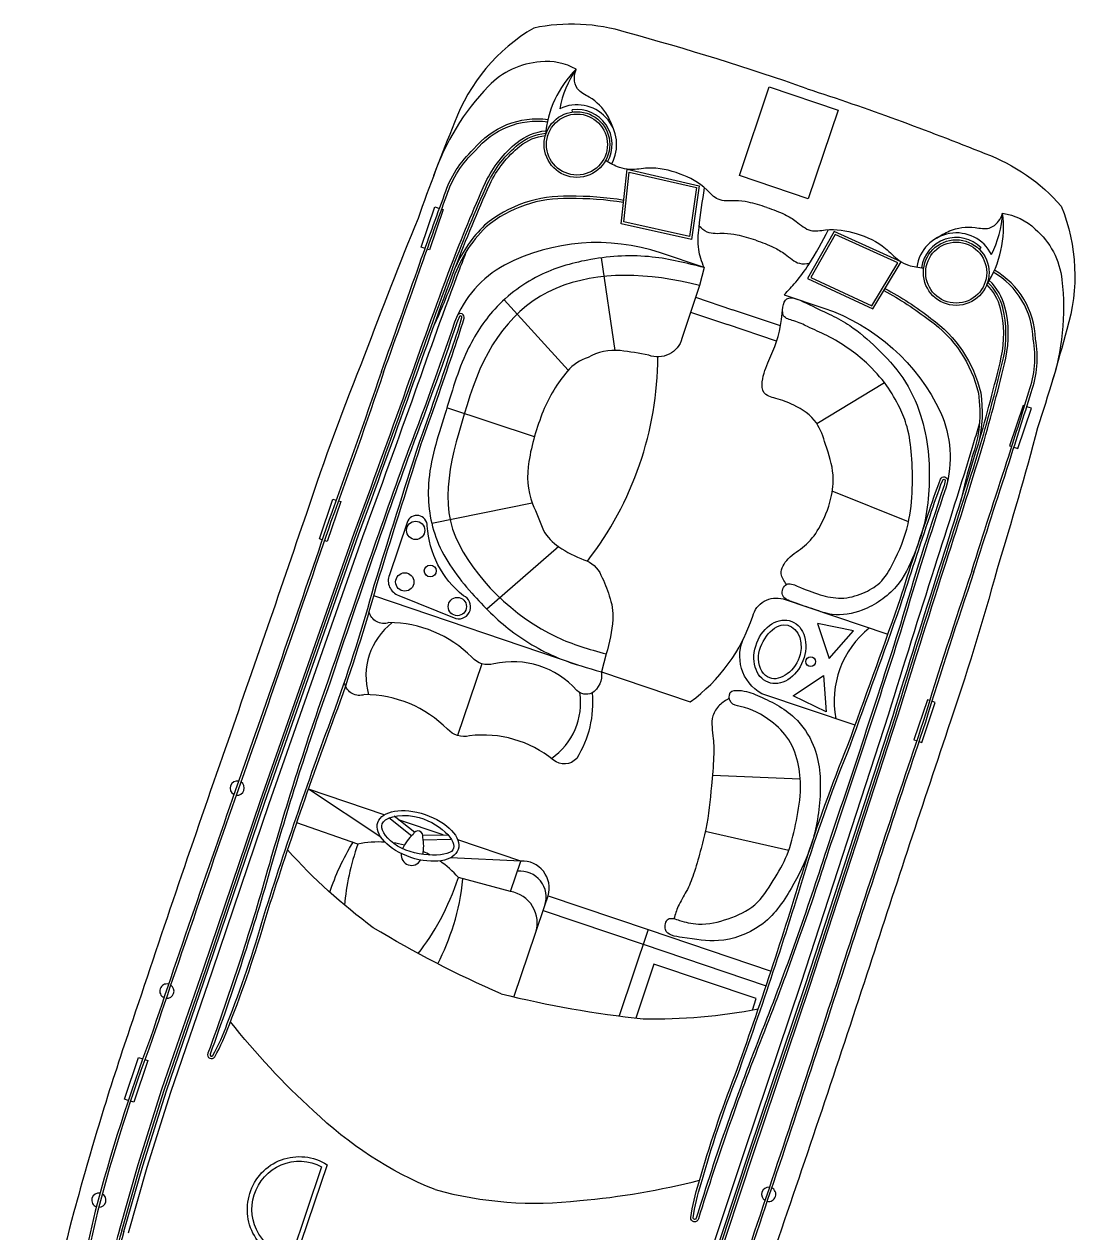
# Model space of a CAD drawing. Header units: metres. Extents: x 332752 to 333610, y 1790393 to 1791858.
# Drawn here: x 333022.79 to 333057.69, y 1791754.65 to 1791794.8 of the extents above; entities that cross this region are included whole.
import ezdxf

# ---------------------------------------------------------------- set-up
doc = ezdxf.new("R2010")
doc.units = ezdxf.units.M

msp = doc.modelspace()

# ---------------------------------------------------------------- linework, layer by layer
at = {"color": 32, "true_color": 0xcd6928}
for p, q in [((333041.005, 1791791.883), (333040.994, 1791791.959)), ((333054.516, 1791787.319), (333054.57, 1791787.373)), ((333042.416, 1791783.964), (333041.963, 1791787.037)), ((333045.09, 1791785.729), (333046.312, 1791785.316)), ((333040.86, 1791783.305), (333038.728, 1791785.645)), ((333047.91, 1791784.776), (333046.312, 1791785.316)), ((333044.926, 1791785.236), (333046.146, 1791784.824)), ((333047.781, 1791784.272), (333046.146, 1791784.824)), ((333051.37, 1791782.881), (333049.12, 1791781.525)), ((333039.737, 1791781.096), (333036.83, 1791782.056)), ((333052.162, 1791778.268), (333049.629, 1791779.289)), ((333039.659, 1791778.89), (333036.328, 1791778.211)), ((333040.546, 1791777.443), (333038.152, 1791775.368)), ((333041.195, 1791773.507), (333034.398, 1791775.804)), ((333037.994, 1791773.553), (333037.187, 1791771.164)), ((333048.565, 1791769.719), (333045.648, 1791769.842)), ((333034.745, 1791768.533), (333032.23, 1791769.383)), ((333034.637, 1791767.792), (333032.23, 1791769.383)), ((333035.664, 1791767.825), (333034.905, 1791768.43)), ((333035.759, 1791767.945), (333035.082, 1791768.485)), ((333036.709, 1791767.87), (333035.225, 1791768.371)), ((333036.025, 1791767.855), (333036.86, 1791767.873)), ((333036.029, 1791767.702), (333036.975, 1791767.722)), ((333039.285, 1791766.999), (333037.188, 1791767.708)), ((333048.183, 1791767.345), (333045.412, 1791767.977)), ((333039.285, 1791766.999), (333036.945, 1791767.103)), ((333038.943, 1791765.986), (333039.285, 1791766.999)), ((333043.517, 1791764.723), (333047.597, 1791763.345)), ((333043.352, 1791764.235), (333047.434, 1791762.856))]:
    msp.add_line(p, q, dxfattribs=at)
for points in [[(333048.793, 1791792.658, 0.01736), (333042.792, 1791794.527, 0.12634), (333039.714, 1791794.672, 0.172899), (333037.083, 1791791.529, 0.013884), (333035.87, 1791788.343, 0.008973), (333034.098, 1791783.807, 0.01509), (333032.173, 1791778.582, -0.002245), (333029.371, 1791770.468, 0.003342), (333026.303, 1791761.446, 0.016984), (333024.442, 1791755.344, 0.024546), (333023.414, 1791750.639, 0.067942), (333022.804, 1791744.493, 0.033948), (333023.145, 1791740.236, 0.022001), (333023.79, 1791736.323, 0.042872), (333025.025, 1791732.632, 0.059514), (333026.151, 1791730.682, 0.046364), (333026.88, 1791729.84, 0.104882), (333027.445, 1791729.464, 0.104882)], [(333041.119, 1791793.303, 0.164393), (333039.937, 1791793.545, 0.188684), (333038.209, 1791792.741, 0.10758), (333036.381, 1791789.761)], [(333048.793, 1791792.658, -0.01736), (333054.698, 1791790.504, -0.12634), (333057.234, 1791788.753, -0.172899), (333057.419, 1791784.659, -0.013884), (333056.451, 1791781.39, -0.008973), (333055.11, 1791776.709, -0.01509), (333053.472, 1791771.387, 0.002245), (333050.779, 1791763.236, -0.003342), (333047.747, 1791754.202, -0.016984), (333045.526, 1791748.221, -0.024546), (333043.491, 1791743.857, -0.067942), (333040.249, 1791738.6, -0.033948), (333037.396, 1791735.422, -0.022001), (333034.51, 1791732.702, -0.042872), (333031.29, 1791730.516, -0.059514), (333029.212, 1791729.648, -0.046364), (333028.122, 1791729.421, -0.104882), (333027.445, 1791729.464, -0.104882)], [(333034.653, 1791783.26, 0.002942), (333035.927, 1791786.857, -0.002013), (333036.753, 1791789.144, -0.130442), (333037.716, 1791790.645, -0.261246), (333040.189, 1791791.636, -0.209197)], [(333034.725, 1791783.233, 0.002941), (333035.999, 1791786.832, -0.002014), (333036.826, 1791789.119, -0.130992), (333037.773, 1791790.592, -0.261832), (333040.179, 1791791.56, -0.261832)], [(333025.955, 1791754.733), (333026.578, 1791756.913), (333027.366, 1791759.415), (333028.758, 1791763.453), (333030.636, 1791769.01), (333033.749, 1791777.889, 0.002601), (333035.49, 1791782.693, -0.004411), (333036.967, 1791786.778, -0.013009), (333038.113, 1791789.541, -0.113396), (333039.161, 1791790.87, -0.146005), (333040.117, 1791791.259, -1.595219)], [(333026.029, 1791754.712), (333026.651, 1791756.891), (333027.439, 1791759.391), (333028.831, 1791763.428), (333030.708, 1791768.985), (333033.821, 1791777.863, 0.002601), (333035.562, 1791782.667, -0.004411), (333037.039, 1791786.751, -0.013003), (333038.183, 1791789.509, -0.113337), (333039.209, 1791790.81, -0.144821), (333040.108, 1791791.18, -0.138987)], [(333026.102, 1791754.691), (333026.725, 1791756.869), (333027.511, 1791759.367), (333028.904, 1791763.403), (333030.781, 1791768.96), (333033.894, 1791777.837, 0.002601), (333035.635, 1791782.641, -0.00441), (333037.111, 1791786.724, -0.012997), (333038.253, 1791789.477, -0.113276), (333039.257, 1791790.751, -0.142458), (333040.101, 1791791.102, -0.142458)], [(333042.7, 1791788.872, 0.043334), (333040.895, 1791789.008, 0.18333), (333038.134, 1791788.067, 0.123985), (333037.007, 1791786.235, -0.015377), (333036.418, 1791784.834)], [(333042.708, 1791788.948, 0.043195), (333040.896, 1791789.085, 0.183415), (333038.083, 1791788.124, 0.094511), (333037.121, 1791786.749)], [(333055.286, 1791788.517, -0.164393), (333056.372, 1791787.993, -0.188684), (333057.26, 1791786.306, -0.10758), (333056.905, 1791782.827)], [(333045.37, 1791786.713), (333043.925, 1791787.201, 0.202722), (333038.748, 1791786.799, 0.178768), (333037.085, 1791784.902, -0.010028), (333035.461, 1791780.412, 0.005356), (333032.878, 1791772.97, 0.016605), (333030.932, 1791766.901, -0.018921), (333028.892, 1791760.613, 0.925873), (333029.123, 1791760.495, 0.041202), (333029.604, 1791761.572, 0.024461), (333030.824, 1791765.161, -0.012888), (333033.202, 1791772.066, 0.019359), (333034.491, 1791776.141, -0.002375), (333035.98, 1791780.856, 0.006386), (333037.011, 1791783.83, 0.013656), (333037.4, 1791785.029, 0.862706), (333037.182, 1791785.131, -0.648089)], [(333026.25, 1791754.649), (333026.872, 1791756.825), (333027.657, 1791759.318), (333029.049, 1791763.353), (333030.926, 1791768.911), (333034.038, 1791777.785, 0.002601), (333035.779, 1791782.59, -0.00441), (333037.254, 1791786.669, -0.002867), (333037.493, 1791787.28, -0.002867)], [(333045.37, 1791786.713), (333045.219, 1791786.118), (333044.636, 1791784.361, -0.448043), (333043.532, 1791783.803, 0.025561), (333042.589, 1791783.955, 0.15676), (333041.518, 1791783.724, 0.144288), (333040.832, 1791783.274, 0.079427), (333040.028, 1791781.944, 0.054179), (333039.55, 1791780.267, 0.127294), (333039.668, 1791778.863, -0.025195), (333040.036, 1791777.98, 0.112656), (333040.552, 1791777.439, 0.061652), (333041.382, 1791777.01, -0.222278), (333041.948, 1791776.492, -0.049109), (333042.22, 1791775.807, -0.09997), (333042.343, 1791775.027, -0.045992), (333042.125, 1791773.877), (333041.961, 1791773.286)], [(333054.263, 1791776.633, -0.002941), (333055.432, 1791780.267, 0.002014), (333056.162, 1791782.587, 0.130992), (333056.303, 1791784.332, 0.261832), (333054.976, 1791786.561, 0.261832)], [(333054.337, 1791776.61, -0.002942), (333055.505, 1791780.243, 0.002013), (333056.235, 1791782.563, 0.130442), (333056.379, 1791784.34, 0.261246), (333055.014, 1791786.628, 0.209197)], [(333043.81, 1791748.709), (333044.636, 1791750.818), (333045.525, 1791753.281), (333046.866, 1791757.335), (333048.744, 1791762.892), (333051.652, 1791771.838, -0.002601), (333053.181, 1791776.714, 0.00441), (333054.483, 1791780.855, 0.012997), (333055.245, 1791783.736, 0.113276), (333055.218, 1791785.359, 0.142458), (333054.761, 1791786.149, 0.142458)], [(333043.881, 1791748.681), (333044.708, 1791750.791), (333045.598, 1791753.256), (333046.939, 1791757.311), (333048.817, 1791762.868), (333051.725, 1791771.815, -0.002601), (333053.254, 1791776.69, 0.004411), (333054.556, 1791780.833, 0.013003), (333055.319, 1791783.719, 0.113337), (333055.293, 1791785.377, 0.144821), (333054.802, 1791786.216, 0.138987)], [(333043.953, 1791748.653), (333044.78, 1791750.764), (333045.67, 1791753.231), (333047.012, 1791757.286), (333048.889, 1791762.844), (333051.798, 1791771.792, -0.002601), (333053.327, 1791776.667, 0.004411), (333054.63, 1791780.811, 0.013009), (333055.394, 1791783.703, 0.113396), (333055.367, 1791785.395, 0.146005), (333054.843, 1791786.284, 1.595219)], [(333048.035, 1791785.813), (333049.354, 1791785.367, -0.202722), (333053.227, 1791781.908, -0.178768), (333053.399, 1791779.391, 0.010028), (333051.968, 1791774.836, -0.005356), (333049.508, 1791767.352, -0.016605), (333047.375, 1791761.347, 0.018921), (333045.183, 1791755.109, -0.925873), (333044.928, 1791755.155, -0.041202), (333045.199, 1791756.304, -0.024461), (333046.405, 1791759.897, 0.012888), (333048.702, 1791766.829, -0.019359), (333050.148, 1791770.851, 0.002375), (333051.824, 1791775.504, -0.006386), (333052.807, 1791778.493, -0.013656), (333053.226, 1791779.683, -0.862706), (333053.461, 1791779.632, 0.648089)], [(333051.342, 1791785.952, -0.043334), (333052.859, 1791784.966, -0.18333), (333054.483, 1791782.544, -0.123985), (333054.269, 1791780.404, 0.015377), (333053.888, 1791778.932)], [(333051.381, 1791786.018, -0.043195), (333052.905, 1791785.028, -0.183415), (333054.559, 1791782.558, -0.094511), (333054.49, 1791780.881)], [(333037.249, 1791785.092, 0.016488), (333037.157, 1791784.876, -0.010023), (333035.533, 1791780.385, 0.005356), (333032.95, 1791772.945, 0.016607), (333031.006, 1791766.88, -0.018921), (333028.964, 1791760.586, -0.01143), (333028.963, 1791760.583, 0.913283), (333029.056, 1791760.533, 0.041174), (333029.532, 1791761.599, 0.024478), (333030.75, 1791765.183, -0.012889), (333033.13, 1791772.092, 0.019362), (333034.417, 1791776.162, -0.002377), (333035.907, 1791780.881, 0.006391), (333036.938, 1791783.855, 0.013664), (333037.326, 1791785.051, -0.000701), (333037.326, 1791785.051, 0.819976), (333037.249, 1791785.092, 0.819976)], [(333034.653, 1791783.26, -0.006425), (333032.906, 1791778.307, -0.002217), (333030.109, 1791770.209, 0.003368), (333026.983, 1791761.13, 0.024633), (333025.149, 1791755.365, 0.015037), (333024.346, 1791751.445, 0.025439), (333024.001, 1791749.24, 0.013843), (333023.565, 1791744.616, 0.040266), (333023.858, 1791740.275, 0.016729), (333024.7, 1791736.296, 0.029739), (333026.192, 1791732.427, -0.01525), (333027.121, 1791730.714, 0.132389), (333027.346, 1791730.438, 0.028442), (333027.461, 1791730.354, 0.028442)], [(333034.725, 1791783.235, -0.006424), (333032.978, 1791778.282, -0.002217), (333030.182, 1791770.184, 0.003368), (333027.055, 1791761.104, 0.024633), (333025.223, 1791755.347, 0.015038), (333024.421, 1791751.43, 0.025461), (333024.077, 1791749.232, 0.013839), (333023.642, 1791744.613, 0.040238), (333023.933, 1791740.288, 0.016715), (333024.774, 1791736.317, 0.029693), (333026.26, 1791732.463, -0.015234), (333027.191, 1791730.747, 0.134036), (333027.392, 1791730.499, 0.024879), (333027.487, 1791730.429, 0.024879)], [(333043.667, 1791748.765), (333044.493, 1791750.872), (333045.38, 1791753.331), (333046.721, 1791757.384), (333048.598, 1791762.941), (333051.505, 1791771.884, -0.002601), (333053.035, 1791776.761, 0.00441), (333054.336, 1791780.899, 0.002867), (333054.516, 1791781.529, 0.002867)], [(333053.384, 1791779.641, -0.016488), (333053.325, 1791779.414, 0.010023), (333051.894, 1791774.858, -0.005356), (333049.435, 1791767.376, -0.016607), (333047.303, 1791761.375, 0.018921), (333045.11, 1791755.132, 0.01143), (333045.109, 1791755.129, -0.913283), (333045.005, 1791755.146, -0.041174), (333045.272, 1791756.282, -0.024478), (333046.477, 1791759.87, 0.012889), (333048.775, 1791766.807, -0.019362), (333050.22, 1791770.824, 0.002377), (333051.897, 1791775.479, -0.006391), (333052.88, 1791778.469, -0.013664), (333053.297, 1791779.656, 0.000701), (333053.297, 1791779.656, -0.819976), (333053.384, 1791779.641, -0.819976)], [(333054.337, 1791776.61, 0.006425), (333052.722, 1791771.613, 0.002217), (333050.035, 1791763.478, -0.003368), (333047.015, 1791754.363, -0.024633), (333044.977, 1791748.667, -0.015037), (333043.238, 1791745.063, -0.025439), (333042.176, 1791743.101, -0.013843), (333039.718, 1791739.159, -0.040266), (333036.853, 1791735.885, -0.016729), (333033.77, 1791733.232, -0.029739), (333030.238, 1791731.06, 0.01525), (333028.459, 1791730.262, -0.132389), (333028.114, 1791730.178, -0.028442), (333027.971, 1791730.182, -0.028442)], [(333054.264, 1791776.634, 0.006424), (333052.649, 1791771.636, 0.002217), (333049.962, 1791763.501, -0.003368), (333046.942, 1791754.386, -0.024633), (333044.907, 1791748.697, -0.015038), (333043.169, 1791745.097, -0.025461), (333042.11, 1791743.14, -0.013839), (333039.655, 1791739.203, -0.040238), (333036.8, 1791735.941, -0.016715), (333033.724, 1791733.293, -0.029693), (333030.205, 1791731.13, 0.015234), (333028.424, 1791730.33, -0.134036), (333028.114, 1791730.255, -0.024879), (333027.996, 1791730.257, -0.024879)], [(333041.961, 1791773.286), (333044.913, 1791772.288, 0.158322), (333046.986, 1791775.131, -0.417676), (333047.997, 1791775.707), (333051.478, 1791774.531)], [(333041.961, 1791773.286, -0.291269), (333041.64, 1791772.571, -0.299867), (333041.147, 1791772.669, 0.273478), (333038.392, 1791773.548, -0.28657), (333037.659, 1791773.769, 0.198759), (333034.899, 1791774.918, -0.45148), (333034.248, 1791775.282, -1.463971)], [(333050.388, 1791771.51), (333047.292, 1791772.556, -0.406088), (333046.721, 1791774.466)], [(333041.653, 1791772.58, -0.164009), (333041.141, 1791770.409, -0.407559), (333040.365, 1791770.355, 0.20466), (333037.585, 1791771.158, -0.28657), (333036.851, 1791771.38, 0.198759), (333034.092, 1791772.528, -0.45148), (333033.441, 1791772.893, -1.463971)], [(333038.634, 1791762.587, -0.033687), (333034.383, 1791764.785, -0.051879), (333031.54, 1791767.366, -1.92312)], [(333040.081, 1791765.517), (333040.193, 1791765.846, 0.516839), (333039.285, 1791766.999, 0.282905)], [(333039.063, 1791762.504), (333039.773, 1791764.605, 0.462925), (333038.943, 1791765.986), (333037.213, 1791766.456)], [(333039.773, 1791764.605), (333040.081, 1791765.517, 0.545737), (333039.17, 1791766.659, 0.282905)], [(333038.634, 1791762.587, 0.033687), (333043.348, 1791761.756, 0.051879), (333047.173, 1791762.085, 1.92312)], [(333036.437, 1791756.083, -0.096403), (333032.395, 1791758.705, -0.040538), (333029.639, 1791761.661, -1.92312)], [(333032.851, 1791756.907), (333031.77, 1791753.707, -0.483063), (333030.286, 1791755.954, -0.50024), (333032.851, 1791756.907, -0.418424)], [(333036.437, 1791756.083, 0.096403), (333041.241, 1791755.717, 0.040538), (333045.225, 1791756.396, 1.92312)], [(333025.955, 1791754.733, 0.031596), (333025.172, 1791751.286, 0.004928), (333024.844, 1791748.955, 0.02844), (333024.608, 1791744.864, 0.042875), (333024.947, 1791740.755, 0.035347), (333025.72, 1791736.712, 0.024093), (333026.884, 1791733.069, 0.079837), (333027.752, 1791731.215)], [(333026.029, 1791754.711, 0.031592), (333025.248, 1791751.274, 0.004926), (333024.921, 1791748.946, 0.028436), (333024.685, 1791744.864, 0.042895), (333025.023, 1791740.765, 0.035363), (333025.794, 1791736.731, 0.024111), (333026.957, 1791733.093, 0.077658), (333027.783, 1791731.307, 0.077658)], [(333026.102, 1791754.689, 0.031588), (333025.324, 1791751.262, 0.004924), (333024.997, 1791748.937, 0.028433), (333024.762, 1791744.864, 0.042917), (333025.099, 1791740.776, 0.035379), (333025.868, 1791736.751, 0.02413), (333027.03, 1791733.117, 0.075408), (333027.814, 1791731.399, 0.075408)]]:
    msp.add_lwpolyline(points, format="xyb", dxfattribs=at)
for points in [[(333049.826, 1791791.94), (333048.833, 1791789.003), (333046.544, 1791789.776), (333047.537, 1791792.714)], [(333045.204, 1791789.431), (333044.952, 1791787.649), (333042.623, 1791788.17), (333042.821, 1791789.982)], [(333045.119, 1791789.372), (333044.888, 1791787.742), (333042.707, 1791788.23), (333042.888, 1791789.888)], [(333049.689, 1791787.916), (333048.809, 1791786.346), (333050.977, 1791785.347), (333051.919, 1791786.909)], [(333049.722, 1791787.817), (333048.917, 1791786.381), (333050.947, 1791785.446), (333051.809, 1791786.874)], [(333049.53, 1791773.731), (333050.336, 1791774.645), (333049.142, 1791774.886)], [(333049.34, 1791773.168), (333049.427, 1791771.952), (333048.331, 1791772.485)]]:
    msp.add_lwpolyline(points, close=True, dxfattribs=at)
for points in [[(333036.104, 1791787.351), (333035.973, 1791787.395), (333036.425, 1791788.736), (333036.585, 1791788.682)], [(333036.657, 1791788.657), (333036.707, 1791788.641), (333036.254, 1791787.3), (333036.176, 1791787.327)], [(333056.016, 1791782.117), (333055.967, 1791782.134), (333055.514, 1791780.794), (333055.592, 1791780.768)], [(333055.664, 1791780.743), (333055.795, 1791780.699), (333056.248, 1791782.039), (333056.089, 1791782.093)], [(333032.689, 1791777.67), (333032.595, 1791777.702), (333033.042, 1791779.026), (333033.155, 1791778.989)], [(333033.228, 1791778.964), (333033.301, 1791778.939), (333032.853, 1791777.614), (333032.761, 1791777.645)], [(333052.865, 1791772.33), (333052.791, 1791772.355), (333052.344, 1791771.03), (333052.436, 1791770.999)], [(333052.508, 1791770.974), (333052.602, 1791770.942), (333053.05, 1791772.267), (333052.938, 1791772.305)], [(333033.866, 1791767.561), (333031.846, 1791768.271)], [(333040.193, 1791765.846), (333043.517, 1791764.723), (333042.547, 1791761.851)], [(333040.028, 1791765.358), (333043.352, 1791764.235)], [(333046.976, 1791762.048), (333047.104, 1791762.427), (333043.708, 1791763.574), (333043.103, 1791761.783)], [(333026.247, 1791759.045), (333026.121, 1791759.087), (333026.59, 1791760.473), (333026.726, 1791760.427)], [(333026.798, 1791760.403), (333026.894, 1791760.37), (333026.426, 1791758.985), (333026.32, 1791759.02)]]:
    msp.add_lwpolyline(points, dxfattribs=at)
for points in [[(333037.131, 1791775.055, 0.917705), (333037.376, 1791775.81, -0.209704), (333036.178, 1791778.13, 0.850912), (333035.508, 1791778.247), (333034.919, 1791776.503, 0.435659), (333035.232, 1791775.824)], [(333032.666, 1791756.838), (333031.665, 1791753.875, -0.460147), (333030.433, 1791755.908, -0.47706)]]:
    msp.add_lwpolyline(points, format="xyb", close=True, dxfattribs=at)
for centre, radius in [((333041.149, 1791790.802), 1.09), ((333041.149, 1791790.802), 1.013), ((333053.746, 1791786.547), 1.09), ((333053.746, 1791786.547), 1.013), ((333035.793, 1791777.983), 0.304), ((333035.431, 1791776.27), 0.304), ((333036.275, 1791776.636), 0.197), ((333037.177, 1791775.453), 0.304), ((333048.915, 1791773.625), 0.163)]:
    msp.add_circle(centre, radius, dxfattribs=at)
for centre, radius, start, end in [((333043.606, 1791790.816), 3.517, 135.0025, 175.3382), ((333044.034, 1791791.335), 3.517, 145.9759, 169.2084), ((333041.149, 1791790.802), 1.32, 330.6596, 115.5612), ((333041.149, 1791790.802), 1.167, 330.6596, 97.6095), ((333051.8, 1791788.048), 3.517, 327.3295, 7.6651), ((333051.774, 1791788.72), 3.517, 333.4592, 356.6917), ((333053.746, 1791786.547), 1.32, 27.1064, 172.008), ((333053.746, 1791786.547), 1.167, 45.0581, 172.008), ((333032.672, 1791783.803), 11.166, 322.2333, 359.7059), ((333036.385, 1791773.148), 2.243, 127.9583, 196.1058), ((333052.816, 1791772.306), 3.124, 128.8024, 190.6899), ((333039.028, 1791772.255), 2.243, 304.5338, 8.738), ((333029.863, 1791769.423), 0.237, 77.4292, 243.9316), ((333029.863, 1791769.423), 0.237, 262.5558, 58.805), ((333034.574, 1791764.084), 3.548, 86.768, 101.5238), ((333036.505, 1791766.93), 1.241, 129.7384, 157.3785), ((333035.869, 1791767.832), 0.166, 341.3338, 161.3338), ((333034.817, 1791767.501), 1.241, 346.9363, 12.9292), ((333034.574, 1791764.084), 3.548, 76.2363, 82.5756), ((333036.505, 1791766.93), 1.241, 164.9491, 165.2184), ((333035.656, 1791767.202), 0.347, 172.1361, 330.4817), ((333034.574, 1791764.084), 3.548, 61.2829, 65.5228), ((333034.817, 1791767.501), 1.241, 337.4493, 337.7186), ((333034.574, 1791764.084), 3.548, 41.9588, 55.3098), ((333027.528, 1791762.678), 0.237, 76.2046, 246.3037), ((333027.528, 1791762.678), 0.237, 264.9639, 57.5444), ((333047.52, 1791755.925), 0.237, 85.1232, 237.7037), ((333047.52, 1791755.925), 0.237, 256.3639, 66.463), ((333025.269, 1791755.735), 0.237, 79.6077, 250.0143), ((333025.269, 1791755.735), 0.237, 268.6731, 60.9488)]:
    msp.add_arc(centre, radius, start, end, dxfattribs=at)
for centre, major_axis, ratio in [((333047.889, 1791773.948), (-0.393, -1.012), 0.758117), ((333035.869, 1791767.832), (-1.336, 0.451), 0.533092)]:
    msp.add_ellipse(centre, major_axis=major_axis, ratio=ratio, dxfattribs=at)
for start_param, end_param in [(4.712389, 5.232342), (0.830012, 1.576846)]:
    msp.add_ellipse((333035.535, 1791766.997), major_axis=(-1.326, -3.925), ratio=0.425319, start_param=start_param, end_param=end_param, dxfattribs=at)
for points in [[(333042.364, 1791791.319), (333042.163, 1791791.769), (333041.557, 1791792.375), (333041.173, 1791792.648), (333041.065, 1791793.009), (333041.119, 1791793.303)], [(333047.46, 1791788.711), (333046.838, 1791788.886), (333046.408, 1791788.933), (333045.84, 1791788.984), (333045.46, 1791789.3), (333044.574, 1791789.823), (333043.503, 1791790.017), (333042.911, 1791789.974), (333042.56, 1791790.037), (333042.1, 1791790.27)], [(333045.37, 1791786.713), (333045.195, 1791787.318), (333045.205, 1791788.05), (333045.388, 1791789.364)], [(333047.46, 1791788.711), (333048.059, 1791788.473), (333048.43, 1791788.249), (333048.913, 1791787.946), (333049.407, 1791787.967), (333050.428, 1791787.845), (333051.397, 1791787.35), (333051.842, 1791786.957), (333052.16, 1791786.794), (333052.666, 1791786.701)], [(333053.092, 1791787.694), (333053.525, 1791787.931), (333054.375, 1791788.045), (333054.846, 1791788.029), (333055.15, 1791788.251), (333055.286, 1791788.517)], [(333048.035, 1791785.813), (333048.415, 1791786.23), (333048.851, 1791786.818), (333049.502, 1791787.974)], [(333045.37, 1791786.713), (333043.653, 1791787.065), (333041.612, 1791786.983), (333039.994, 1791786.492), (333038.418, 1791785.334), (333037.507, 1791783.952), (333036.761, 1791781.832), (333036.219, 1791779.525), (333036.504, 1791777.65), (333037.659, 1791775.895), (333038.958, 1791774.656), (333040.622, 1791773.708), (333041.961, 1791773.286)], [(333048.111, 1791776.191), (333047.936, 1791776.545), (333048.165, 1791777.037), (333048.71, 1791777.465), (333049.18, 1791778.045), (333049.582, 1791779.049), (333049.655, 1791779.826), (333049.407, 1791780.838), (333049.101, 1791781.554), (333048.351, 1791782.145), (333047.752, 1791782.368), (333047.355, 1791782.566), (333047.306, 1791782.92), (333047.524, 1791783.627), (333047.94, 1791784.985), (333048.119, 1791785.674), (333048.884, 1791785.475), (333050.214, 1791784.786), (333051.101, 1791784.043), (333051.969, 1791783.054), (333052.56, 1791781.815), (333052.811, 1791780.617), (333052.844, 1791779.466), (333052.713, 1791778.329), (333052.348, 1791777.186), (333051.755, 1791776.12), (333051.242, 1791775.66), (333050.623, 1791775.335), (333049.622, 1791775.193), (333049.038, 1791775.355), (333048.33, 1791775.596), (333047.976, 1791775.842), (333048.111, 1791776.191), (333048.468, 1791776.13), (333049.23, 1791775.847), (333049.925, 1791775.731), (333050.646, 1791775.9), (333051.206, 1791776.242), (333051.642, 1791776.879), (333052.146, 1791778.197), (333052.288, 1791779.38), (333052.261, 1791780.486), (333052.113, 1791781.422), (333051.869, 1791782.057), (333051.437, 1791782.79), (333050.764, 1791783.545), (333050.185, 1791784.015), (333049.448, 1791784.454), (333048.811, 1791784.754), (333048.353, 1791784.947), (333048.013, 1791785.112), (333047.981, 1791785.343)], [(333044.845, 1791764.95), (333044.557, 1791765.025), (333044.178, 1791765.067), (333044.086, 1791764.728), (333044.64, 1791764.46), (333045.854, 1791764.354), (333047.24, 1791764.856), (333048.265, 1791766.089), (333048.893, 1791767.421), (333049.224, 1791769.152), (333048.998, 1791770.846), (333048.375, 1791771.761), (333047.142, 1791772.501), (333046.533, 1791772.668), (333046.243, 1791772.595), (333046.268, 1791772.269), (333046.572, 1791772.133), (333047.594, 1791771.644), (333048.184, 1791771.026), (333048.505, 1791770.176), (333048.57, 1791769.297), (333048.411, 1791768.209), (333048.128, 1791767.201), (333047.668, 1791766.348), (333047.055, 1791765.546), (333046.176, 1791765.082), (333045.184, 1791764.904), (333044.845, 1791764.95)], [(333046.211, 1791772.404), (333045.887, 1791772.18), (333045.666, 1791771.821), (333045.678, 1791771.065), (333045.69, 1791770.459), (333045.616, 1791769.499), (333045.43, 1791768.058), (333045.246, 1791767.318), (333045.023, 1791766.558), (333044.781, 1791765.989), (333044.513, 1791765.494), (333044.368, 1791765.083)]]:
    msp.add_spline(points, degree=3, dxfattribs=at)
for points, knots in [([(333047.091, 1791787.621), (333046.885, 1791787.687), (333046.541, 1791787.798), (333046.001, 1791787.863), (333045.516, 1791787.807), (333045.292, 1791788.012), (333045.21, 1791788.093)], [0, 0, 0, 0, 0.00840925, 0.01405459, 0.02148076, 0.02583256, 0.02583256, 0.02583256, 0.02583256]), ([(333047.091, 1791787.621), (333047.295, 1791787.548), (333047.636, 1791787.428), (333048.105, 1791787.152), (333048.456, 1791786.814), (333048.759, 1791786.841), (333048.873, 1791786.855)], [0, 0, 0, 0, 0.00840925, 0.01405459, 0.02148076, 0.02583256, 0.02583256, 0.02583256, 0.02583256]), ([(333045.219, 1791786.118), (333043.516, 1791786.55), (333041.879, 1791786.617), (333039.014, 1791785.425), (333038.113, 1791784.086), (333037.08, 1791780.829), (333036.525, 1791779.13), (333037.713, 1791776.406), (333039.05, 1791775.114), (333040.997, 1791774.195), (333041.537, 1791774.04), (333042.125, 1791773.877)], [0, 0, 0, 0, 0.0684102, 0.0684102, 0.1368204, 0.1368204, 0.2052306, 0.2052306, 0.2736407, 0.2736407, 0.2974604, 0.2974604, 0.2974604, 0.2974604]), ([(333047.552, 1791773.08), (333047.888, 1791772.949), (333048.431, 1791773.322), (333048.696, 1791774.407), (333048.399, 1791774.876), (333047.622, 1791774.82), (333047.162, 1791774.234), (333047.193, 1791773.397), (333047.349, 1791773.158), (333047.552, 1791773.08)], [0, 0, 0, 0, 1.743273, 1.743273, 3.486547, 3.486547, 5.22982, 5.22982, 6.283185, 6.283185, 6.283185, 6.283185]), ([(333034.679, 1791768.234), (333034.628, 1791768.083), (333034.744, 1791767.814), (333035.683, 1791767.123), (333036.844, 1791767.097), (333037.213, 1791767.636), (333036.585, 1791768.316), (333035.191, 1791768.592), (333034.744, 1791768.429), (333034.679, 1791768.234)], [0, 0, 0, 0, 1.031451, 1.031451, 2.992455, 2.992455, 4.95346, 4.95346, 6.283185, 6.283185, 6.283185, 6.283185])]:
    msp.add_open_spline(points, degree=3, knots=knots, dxfattribs=at)
for points in [[(333032.941, 1791765.96), (333033.123, 1791766.516), (333033.377, 1791767.084), (333033.722, 1791767.636)], [(333036.529, 1791763.585), (333036.935, 1791764.379), (333037.258, 1791765.336), (333037.358, 1791766.408)]]:
    msp.add_open_spline(points, degree=3, dxfattribs=at)

doc.saveas('drawing.dxf')
